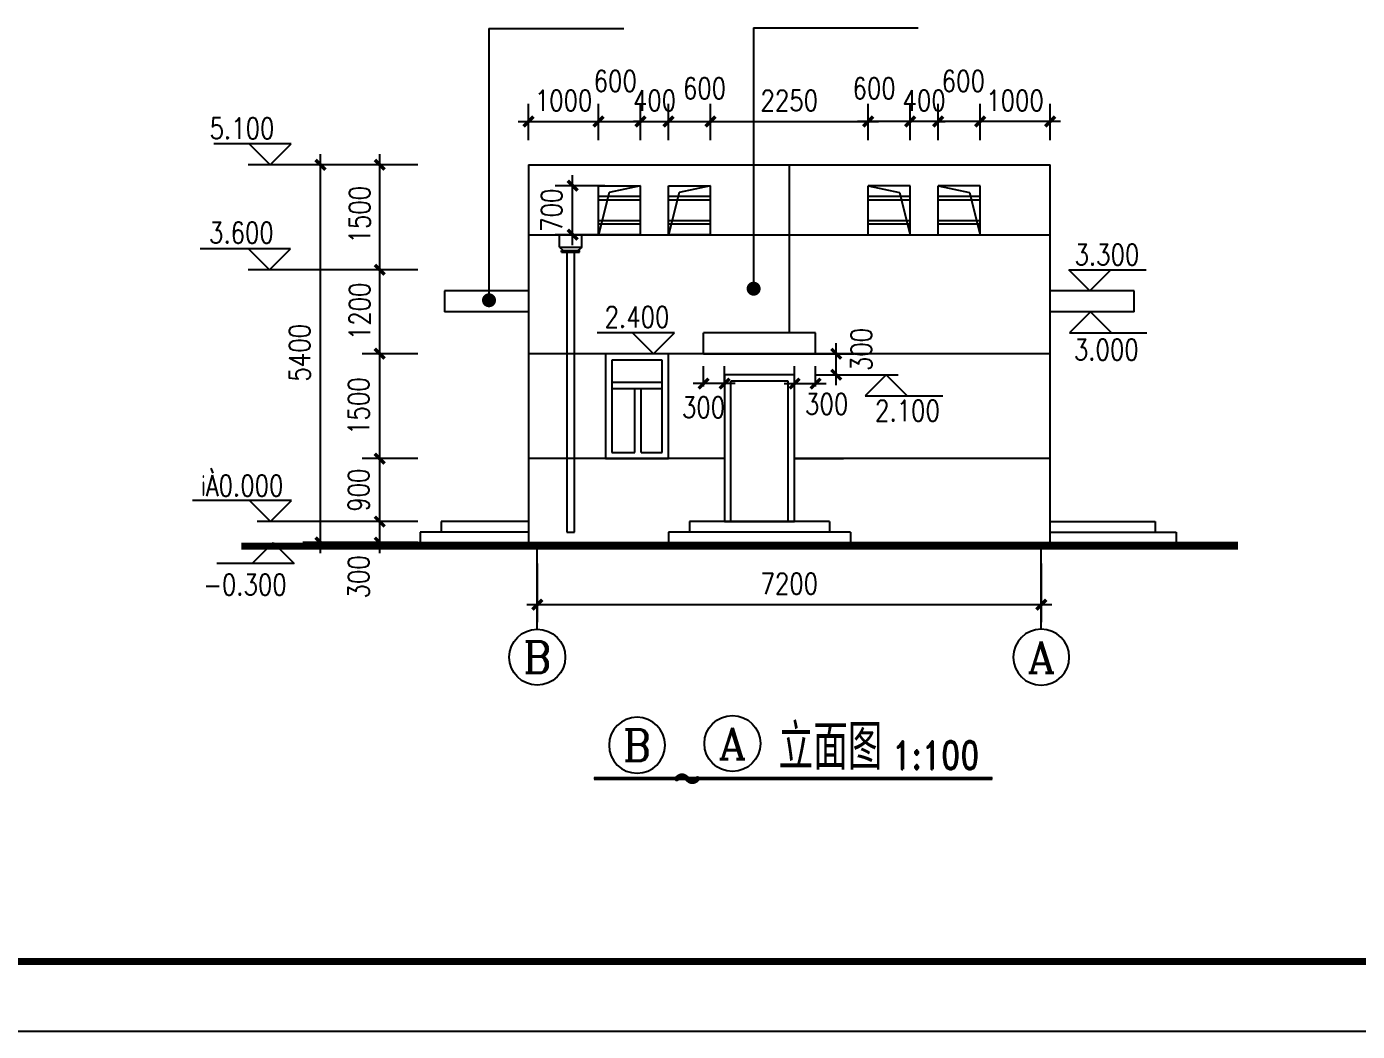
# Model space of a CAD drawing. Extents: x 575917 to 733065, y -270021 to -228021.
# Drawn here: x 696239 to 715251, y -270021 to -255659 of the extents above; entities that cross this region are included whole.
import ezdxf
from ezdxf.enums import TextEntityAlignment as Align

# ---------------------------------------------------------------- set-up
doc = ezdxf.new("R2010")
doc.units = 0
doc.header["$LTSCALE"] = 1000
doc.header["$MEASUREMENT"] = 0
doc.layers.get('0').update_dxf_attribs({"linetype": 'CONTINUOUS'})
doc.layers.get('DEFPOINTS').update_dxf_attribs({"linetype": 'CONTINUOUS'})
for name, color, linetype in [('1', 3, 'CONTINUOUS'), ('_TCH_MASK', 7, 'CONTINUOUS'), ('AXIS', 3, 'CONTINUOUS'), ('AXIS_TEXT', 3, 'CONTINUOUS'), ('LEVL', 3, 'CONTINUOUS'), ('PUB_DIM', 3, 'CONTINUOUS'), ('PUB_TEXT', 7, 'CONTINUOUS'), ('PUB_TITLE', 4, 'CONTINUOUS'), ('PUB_WALL', 255, 'CONTINUOUS'), ('WALL', 151, 'CONTINUOUS'), ('WINDOW', 2, 'CONTINUOUS'), ('填充层', 8, 'CONTINUOUS')]:
    doc.layers.add(name, color=color, linetype=linetype)
doc.styles.add('-GBCBIGGBENOR', font='GBENOR.shx', dxfattribs={"bigfont": 'GBCBIG.shx'})
doc.styles.add('_OCHINESE', font='simplex.shx', dxfattribs={"bigfont": 'OCHINESE.shx'})
doc.styles.add('CHINESE-3', font='romand.shx', dxfattribs={"width": 0.8, "bigfont": 'ochinese.shx'})
doc.styles.add('COMPLEX', font='COMPLEX.shx')
doc.styles.add('dim_font', font='SIMPLEX.shx', dxfattribs={"width": 0.8})
doc.dimstyles.new('DIMN', dxfattribs={"dimtxt": 300, "dimasz": 100, "dimexe": 250, "dimexo": 300, "dimgap": 0, "dimtad": 0, "dimdec": 0, "dimzin": 0, "dimdsep": 46, "dimtxsty": 'dim_font', "dimblk": 'ARCHTICK', "dimcen": 0.09, "dimdle": 150, "dimclrt": 7, "dimazin": 0, "dimtfac": 1, "dimtdec": 0, "dimtix": 1, "dimtmove": 2, "dimatfit": 3, "dimldrblk": 'ARCHTICK', "dimfxl": 1, "dimtvp": 1, "dimtolj": 1, "dimtzin": 0, "dimarcsym": 0})

# ---------------------------------------------------------------- blocks, each defined once
blk = doc.blocks.new('_archtick')
at = {"const_width": 0.5}
blk.add_lwpolyline([(-0.7, -0.7), (0.7, 0.7)], dxfattribs=at)
blk = doc.blocks.new('*D1442')
at = {"layer": 'AXIS', "color": 0, "lineweight": -2, "transparency": 16777216}
for p, q in [((703535, -263334), (703535, -264172)), ((710735, -263334), (710735, -264172)), ((710885, -263922), (703385, -263922))]:
    blk.add_line(p, q, dxfattribs=at)
at = {"layer": 'DEFPOINTS', "color": 0, "transparency": 16777216}
for p in [(703535, -263034), (710735, -263034), (703535, -263922)]:
    blk.add_point(p, dxfattribs=at)
at = {"layer": 'AXIS', "color": 0, "lineweight": -2, "transparency": 16777216, "xscale": 100, "yscale": 100, "zscale": 100, "rotation": 180}
blk.add_blockref('_archtick', (703535, -263922), dxfattribs=at)
at = {"layer": 'AXIS', "color": 0, "lineweight": -2, "transparency": 16777216, "xscale": 100, "yscale": 100, "zscale": 100}
blk.add_blockref('_archtick', (710735, -263922), dxfattribs=at)
at = {"layer": 'AXIS', "color": 7, "transparency": 16777216, "insert": (707135, -263622), "char_height": 300, "attachment_point": 5, "style": 'dim_font'}
blk.add_mtext('\\A1;7200', dxfattribs=at)
blk = doc.blocks.new('_axiso')
blk.add_circle((0, 0), 0.5)
at = {"layer": 'AXIS_TEXT', "style": 'COMPLEX', "width": 1.041667}
blk.add_attdef('A', text='', height=0.56, dxfattribs=at).set_placement((-0.25, -0.28), (0.25, -0.28), align=Align.FIT)
blk = doc.blocks.new('*D1443')
at = {"layer": 'DEFPOINTS', "color": 0, "transparency": 16777216}
for p in [(701284, -261834), (702127, -261834), (702127, -262734)]:
    blk.add_point(p, dxfattribs=at)
at = {"layer": 'PUB_DIM', "color": 0, "lineweight": -2, "transparency": 16777216}
for p, q in [((701284, -262884), (701284, -261684)), ((701827, -261834), (701034, -261834)), ((701827, -262734), (701034, -262734))]:
    blk.add_line(p, q, dxfattribs=at)
at = {"layer": 'PUB_DIM', "color": 0, "lineweight": -2, "transparency": 16777216, "xscale": 100, "yscale": 100, "zscale": 100}
for p, rotation in [((701284, -261834), 90), ((701284, -262734), 270)]:
    blk.add_blockref('_archtick', p, dxfattribs=dict(at, rotation=rotation))
at = {"layer": 'PUB_DIM', "color": 7, "transparency": 16777216, "insert": (700984, -262284), "char_height": 300, "attachment_point": 5, "rotation": 90, "style": 'dim_font'}
blk.add_mtext('\\A1;900', dxfattribs=at)
blk = doc.blocks.new('*D1444')
at = {"layer": 'DEFPOINTS', "color": 0, "transparency": 16777216}
for p in [(701284, -262734), (702127, -262734), (702127, -263034)]:
    blk.add_point(p, dxfattribs=at)
at = {"layer": 'PUB_DIM', "color": 0, "lineweight": -2, "transparency": 16777216}
for p, q in [((701827, -262734), (701034, -262734)), ((701284, -263184), (701284, -262584)), ((701827, -263034), (701034, -263034))]:
    blk.add_line(p, q, dxfattribs=at)
at = {"layer": 'PUB_DIM', "color": 0, "lineweight": -2, "transparency": 16777216, "xscale": 100, "yscale": 100, "zscale": 100}
for p, rotation in [((701284, -262734), 90), ((701284, -263034), 270)]:
    blk.add_blockref('_archtick', p, dxfattribs=dict(at, rotation=rotation))
at = {"layer": 'PUB_DIM', "color": 7, "transparency": 16777216, "insert": (700984, -263525), "char_height": 300, "attachment_point": 5, "rotation": 90, "style": 'dim_font'}
blk.add_mtext('\\A1;300', dxfattribs=at)
blk = doc.blocks.new('*D1445')
at = {"layer": 'DEFPOINTS', "color": 0, "transparency": 16777216}
for p in [(701284, -257634), (702127, -257634), (702127, -259134)]:
    blk.add_point(p, dxfattribs=at)
at = {"layer": 'PUB_DIM', "color": 0, "lineweight": -2, "transparency": 16777216}
for p, q in [((701284, -259284), (701284, -257484)), ((701827, -257634), (701034, -257634)), ((701827, -259134), (701034, -259134))]:
    blk.add_line(p, q, dxfattribs=at)
at = {"layer": 'PUB_DIM', "color": 0, "lineweight": -2, "transparency": 16777216, "xscale": 100, "yscale": 100, "zscale": 100}
for p, rotation in [((701284, -257634), 90), ((701284, -259134), 270)]:
    blk.add_blockref('_archtick', p, dxfattribs=dict(at, rotation=rotation))
at = {"layer": 'PUB_DIM', "color": 7, "transparency": 16777216, "insert": (700995, -258347), "char_height": 300, "attachment_point": 5, "rotation": 90, "style": 'dim_font'}
blk.add_mtext('\\A1;1500', dxfattribs=at)
blk = doc.blocks.new('*D1446')
at = {"layer": 'DEFPOINTS', "color": 0, "transparency": 16777216}
for p in [(701284, -259134), (702127, -259134), (702127, -260334)]:
    blk.add_point(p, dxfattribs=at)
at = {"layer": 'PUB_DIM', "color": 0, "lineweight": -2, "transparency": 16777216}
for p, q in [((701284, -260484), (701284, -258984)), ((701827, -259134), (701034, -259134)), ((701827, -260334), (701034, -260334))]:
    blk.add_line(p, q, dxfattribs=at)
at = {"layer": 'PUB_DIM', "color": 0, "lineweight": -2, "transparency": 16777216, "xscale": 100, "yscale": 100, "zscale": 100}
for p, rotation in [((701284, -259134), 90), ((701284, -260334), 270)]:
    blk.add_blockref('_archtick', p, dxfattribs=dict(at, rotation=rotation))
at = {"layer": 'PUB_DIM', "color": 7, "transparency": 16777216, "insert": (700999, -259729), "char_height": 300, "attachment_point": 5, "rotation": 90, "style": 'dim_font'}
blk.add_mtext('\\A1;1200', dxfattribs=at)
blk = doc.blocks.new('*D1447')
at = {"layer": 'DEFPOINTS', "color": 0, "transparency": 16777216}
for p in [(704410, -257015), (703410, -257581), (704410, -257581)]:
    blk.add_point(p, dxfattribs=at)
at = {"layer": 'PUB_DIM', "color": 0, "lineweight": -2, "transparency": 16777216}
for p, q in [((703410, -257281), (703410, -256765)), ((704410, -257281), (704410, -256765)), ((703260, -257015), (704560, -257015))]:
    blk.add_line(p, q, dxfattribs=at)
at = {"layer": 'PUB_DIM', "color": 0, "lineweight": -2, "transparency": 16777216, "xscale": 100, "yscale": 100, "zscale": 100, "rotation": 180}
blk.add_blockref('_archtick', (703410, -257015), dxfattribs=at)
at = {"layer": 'PUB_DIM', "color": 0, "lineweight": -2, "transparency": 16777216, "xscale": 100, "yscale": 100, "zscale": 100}
blk.add_blockref('_archtick', (704410, -257015), dxfattribs=at)
at = {"layer": 'PUB_DIM', "color": 7, "transparency": 16777216, "insert": (703910, -256715), "char_height": 300, "attachment_point": 5, "style": 'dim_font'}
blk.add_mtext('\\A1;1000', dxfattribs=at)
blk = doc.blocks.new('*D1448')
at = {"layer": 'DEFPOINTS', "color": 0, "transparency": 16777216}
for p in [(705010, -257015), (704410, -257581), (705010, -257581)]:
    blk.add_point(p, dxfattribs=at)
at = {"layer": 'PUB_DIM', "color": 0, "lineweight": -2, "transparency": 16777216}
for p, q in [((704410, -257281), (704410, -256765)), ((705010, -257281), (705010, -256765)), ((704260, -257015), (705160, -257015))]:
    blk.add_line(p, q, dxfattribs=at)
at = {"layer": 'PUB_DIM', "color": 0, "lineweight": -2, "transparency": 16777216, "xscale": 100, "yscale": 100, "zscale": 100, "rotation": 180}
blk.add_blockref('_archtick', (704410, -257015), dxfattribs=at)
at = {"layer": 'PUB_DIM', "color": 0, "lineweight": -2, "transparency": 16777216, "xscale": 100, "yscale": 100, "zscale": 100}
blk.add_blockref('_archtick', (705010, -257015), dxfattribs=at)
at = {"layer": 'PUB_DIM', "color": 7, "transparency": 16777216, "insert": (704649, -256435), "char_height": 300, "attachment_point": 5, "style": 'dim_font'}
blk.add_mtext('\\A1;600', dxfattribs=at)
blk = doc.blocks.new('*D1449')
at = {"layer": 'DEFPOINTS', "color": 0, "transparency": 16777216}
for p in [(705410, -257015), (705010, -257581), (705410, -257581)]:
    blk.add_point(p, dxfattribs=at)
at = {"layer": 'PUB_DIM', "color": 0, "lineweight": -2, "transparency": 16777216}
for p, q in [((705010, -257281), (705010, -256765)), ((705410, -257281), (705410, -256765)), ((705010, -257015), (704910, -257015)), ((705010, -257015), (705410, -257015)), ((705410, -257015), (705510, -257015))]:
    blk.add_line(p, q, dxfattribs=at)
at = {"layer": 'PUB_DIM', "color": 0, "lineweight": -2, "transparency": 16777216, "xscale": 100, "yscale": 100, "zscale": 100}
blk.add_blockref('_archtick', (705010, -257015), dxfattribs=at)
at = {"layer": 'PUB_DIM', "color": 0, "lineweight": -2, "transparency": 16777216, "xscale": 100, "yscale": 100, "zscale": 100, "rotation": 180}
blk.add_blockref('_archtick', (705410, -257015), dxfattribs=at)
at = {"layer": 'PUB_DIM', "color": 7, "transparency": 16777216, "insert": (705210, -256715), "char_height": 300, "attachment_point": 5, "style": 'dim_font'}
blk.add_mtext('\\A1;400', dxfattribs=at)
blk = doc.blocks.new('*D1450')
at = {"layer": 'DEFPOINTS', "color": 0, "transparency": 16777216}
for p in [(706010, -257015), (705410, -257581), (706010, -257581)]:
    blk.add_point(p, dxfattribs=at)
at = {"layer": 'PUB_DIM', "color": 0, "lineweight": -2, "transparency": 16777216}
for p, q in [((705410, -257281), (705410, -256765)), ((706010, -257281), (706010, -256765)), ((705260, -257015), (706160, -257015))]:
    blk.add_line(p, q, dxfattribs=at)
at = {"layer": 'PUB_DIM', "color": 0, "lineweight": -2, "transparency": 16777216, "xscale": 100, "yscale": 100, "zscale": 100, "rotation": 180}
blk.add_blockref('_archtick', (705410, -257015), dxfattribs=at)
at = {"layer": 'PUB_DIM', "color": 0, "lineweight": -2, "transparency": 16777216, "xscale": 100, "yscale": 100, "zscale": 100}
blk.add_blockref('_archtick', (706010, -257015), dxfattribs=at)
at = {"layer": 'PUB_DIM', "color": 7, "transparency": 16777216, "insert": (705924, -256539), "char_height": 300, "attachment_point": 5, "style": 'dim_font'}
blk.add_mtext('\\A1;600', dxfattribs=at)
blk = doc.blocks.new('*D1451')
at = {"layer": 'DEFPOINTS', "color": 0, "transparency": 16777216}
for p in [(704040, -257934), (704801, -257934), (704801, -258634)]:
    blk.add_point(p, dxfattribs=at)
at = {"layer": 'PUB_DIM', "color": 0, "lineweight": -2, "transparency": 16777216}
for p, q in [((704040, -258784), (704040, -257784)), ((704501, -257934), (703790, -257934)), ((704501, -258634), (703790, -258634))]:
    blk.add_line(p, q, dxfattribs=at)
at = {"layer": 'PUB_DIM', "color": 0, "lineweight": -2, "transparency": 16777216, "xscale": 100, "yscale": 100, "zscale": 100}
for p, rotation in [((704040, -257934), 90), ((704040, -258634), 270)]:
    blk.add_blockref('_archtick', p, dxfattribs=dict(at, rotation=rotation))
at = {"layer": 'PUB_DIM', "color": 7, "transparency": 16777216, "insert": (703740, -258284), "char_height": 300, "attachment_point": 5, "rotation": 90, "style": 'dim_font'}
blk.add_mtext('\\A1;700', dxfattribs=at)
blk = doc.blocks.new('*D1452')
at = {"layer": 'DEFPOINTS', "color": 0, "transparency": 16777216}
for p in [(708260, -257015), (706010, -257564), (708260, -257564)]:
    blk.add_point(p, dxfattribs=at)
at = {"layer": 'PUB_DIM', "color": 0, "lineweight": -2, "transparency": 16777216}
for p, q in [((706010, -257264), (706010, -256765)), ((708260, -257264), (708260, -256765)), ((705860, -257015), (708410, -257015))]:
    blk.add_line(p, q, dxfattribs=at)
at = {"layer": 'PUB_DIM', "color": 0, "lineweight": -2, "transparency": 16777216, "xscale": 100, "yscale": 100, "zscale": 100, "rotation": 180}
blk.add_blockref('_archtick', (706010, -257015), dxfattribs=at)
at = {"layer": 'PUB_DIM', "color": 0, "lineweight": -2, "transparency": 16777216, "xscale": 100, "yscale": 100, "zscale": 100}
blk.add_blockref('_archtick', (708260, -257015), dxfattribs=at)
at = {"layer": 'PUB_DIM', "color": 7, "transparency": 16777216, "insert": (707135, -256715), "char_height": 300, "attachment_point": 5, "style": 'dim_font'}
blk.add_mtext('\\A1;2250', dxfattribs=at)
blk = doc.blocks.new('*D1453')
at = {"layer": 'DEFPOINTS', "color": 0, "transparency": 16777216}
for p in [(709860, -257015), (709860, -257581), (710860, -257581)]:
    blk.add_point(p, dxfattribs=at)
at = {"layer": 'PUB_DIM', "color": 0, "lineweight": -2, "transparency": 16777216}
for p, q in [((709860, -257281), (709860, -256765)), ((710860, -257281), (710860, -256765)), ((711010, -257015), (709710, -257015))]:
    blk.add_line(p, q, dxfattribs=at)
at = {"layer": 'PUB_DIM', "color": 0, "lineweight": -2, "transparency": 16777216, "xscale": 100, "yscale": 100, "zscale": 100, "rotation": 180}
blk.add_blockref('_archtick', (709860, -257015), dxfattribs=at)
at = {"layer": 'PUB_DIM', "color": 0, "lineweight": -2, "transparency": 16777216, "xscale": 100, "yscale": 100, "zscale": 100}
blk.add_blockref('_archtick', (710860, -257015), dxfattribs=at)
at = {"layer": 'PUB_DIM', "color": 7, "transparency": 16777216, "insert": (710360, -256715), "char_height": 300, "attachment_point": 5, "style": 'dim_font'}
blk.add_mtext('\\A1;1000', dxfattribs=at)
blk = doc.blocks.new('*D1454')
at = {"layer": 'DEFPOINTS', "color": 0, "transparency": 16777216}
for p in [(709260, -257015), (709260, -257581), (709860, -257581)]:
    blk.add_point(p, dxfattribs=at)
at = {"layer": 'PUB_DIM', "color": 0, "lineweight": -2, "transparency": 16777216}
for p, q in [((709260, -257281), (709260, -256765)), ((709860, -257281), (709860, -256765)), ((710010, -257015), (709110, -257015))]:
    blk.add_line(p, q, dxfattribs=at)
at = {"layer": 'PUB_DIM', "color": 0, "lineweight": -2, "transparency": 16777216, "xscale": 100, "yscale": 100, "zscale": 100, "rotation": 180}
blk.add_blockref('_archtick', (709260, -257015), dxfattribs=at)
at = {"layer": 'PUB_DIM', "color": 0, "lineweight": -2, "transparency": 16777216, "xscale": 100, "yscale": 100, "zscale": 100}
blk.add_blockref('_archtick', (709860, -257015), dxfattribs=at)
at = {"layer": 'PUB_DIM', "color": 7, "transparency": 16777216, "insert": (709621, -256435), "char_height": 300, "attachment_point": 5, "style": 'dim_font'}
blk.add_mtext('\\A1;600', dxfattribs=at)
blk = doc.blocks.new('*D1455')
at = {"layer": 'DEFPOINTS', "color": 0, "transparency": 16777216}
for p in [(708860, -257015), (708860, -257581), (709260, -257581)]:
    blk.add_point(p, dxfattribs=at)
at = {"layer": 'PUB_DIM', "color": 0, "lineweight": -2, "transparency": 16777216}
for p, q in [((708860, -257281), (708860, -256765)), ((709260, -257281), (709260, -256765)), ((708860, -257015), (708760, -257015)), ((709260, -257015), (708860, -257015)), ((709260, -257015), (709360, -257015))]:
    blk.add_line(p, q, dxfattribs=at)
at = {"layer": 'PUB_DIM', "color": 0, "lineweight": -2, "transparency": 16777216, "xscale": 100, "yscale": 100, "zscale": 100}
blk.add_blockref('_archtick', (708860, -257015), dxfattribs=at)
at = {"layer": 'PUB_DIM', "color": 0, "lineweight": -2, "transparency": 16777216, "xscale": 100, "yscale": 100, "zscale": 100, "rotation": 180}
blk.add_blockref('_archtick', (709260, -257015), dxfattribs=at)
at = {"layer": 'PUB_DIM', "color": 7, "transparency": 16777216, "insert": (709060, -256715), "char_height": 300, "attachment_point": 5, "style": 'dim_font'}
blk.add_mtext('\\A1;400', dxfattribs=at)
blk = doc.blocks.new('*D1456')
at = {"layer": 'DEFPOINTS', "color": 0, "transparency": 16777216}
for p in [(708260, -257015), (708260, -257581), (708860, -257581)]:
    blk.add_point(p, dxfattribs=at)
at = {"layer": 'PUB_DIM', "color": 0, "lineweight": -2, "transparency": 16777216}
for p, q in [((708260, -257281), (708260, -256765)), ((708860, -257281), (708860, -256765)), ((709010, -257015), (708110, -257015))]:
    blk.add_line(p, q, dxfattribs=at)
at = {"layer": 'PUB_DIM', "color": 0, "lineweight": -2, "transparency": 16777216, "xscale": 100, "yscale": 100, "zscale": 100, "rotation": 180}
blk.add_blockref('_archtick', (708260, -257015), dxfattribs=at)
at = {"layer": 'PUB_DIM', "color": 0, "lineweight": -2, "transparency": 16777216, "xscale": 100, "yscale": 100, "zscale": 100}
blk.add_blockref('_archtick', (708860, -257015), dxfattribs=at)
at = {"layer": 'PUB_DIM', "color": 7, "transparency": 16777216, "insert": (708346, -256539), "char_height": 300, "attachment_point": 5, "style": 'dim_font'}
blk.add_mtext('\\A1;600', dxfattribs=at)
blk = doc.blocks.new('*D1457')
at = {"layer": 'DEFPOINTS', "color": 0, "transparency": 16777216}
for p in [(700437, -257634), (701778, -257634), (701778, -263034)]:
    blk.add_point(p, dxfattribs=at)
at = {"layer": 'PUB_DIM', "color": 0, "lineweight": -2, "transparency": 16777216}
for p, q in [((700437, -263184), (700437, -257484)), ((701478, -257634), (700187, -257634)), ((701478, -263034), (700187, -263034))]:
    blk.add_line(p, q, dxfattribs=at)
at = {"layer": 'PUB_DIM', "color": 0, "lineweight": -2, "transparency": 16777216, "xscale": 100, "yscale": 100, "zscale": 100}
for p, rotation in [((700437, -257634), 90), ((700437, -263034), 270)]:
    blk.add_blockref('_archtick', p, dxfattribs=dict(at, rotation=rotation))
at = {"layer": 'PUB_DIM', "color": 7, "transparency": 16777216, "insert": (700142, -260321), "char_height": 300, "attachment_point": 5, "rotation": 90, "style": 'dim_font'}
blk.add_mtext('\\A1;5400', dxfattribs=at)
blk = doc.blocks.new('*D1506')
at = {"layer": 'DEFPOINTS', "color": 0, "transparency": 16777216}
for p in [(701284, -260334), (702127, -260334), (702127, -261834)]:
    blk.add_point(p, dxfattribs=at)
at = {"layer": 'PUB_DIM', "color": 0, "lineweight": -2, "transparency": 16777216}
for p, q in [((701284, -261984), (701284, -260184)), ((701827, -260334), (701034, -260334)), ((701827, -261834), (701034, -261834))]:
    blk.add_line(p, q, dxfattribs=at)
at = {"layer": 'PUB_DIM', "color": 0, "lineweight": -2, "transparency": 16777216, "xscale": 100, "yscale": 100, "zscale": 100}
for p, rotation in [((701284, -260334), 90), ((701284, -261834), 270)]:
    blk.add_blockref('_archtick', p, dxfattribs=dict(at, rotation=rotation))
at = {"layer": 'PUB_DIM', "color": 7, "transparency": 16777216, "insert": (700984, -261084), "char_height": 300, "attachment_point": 5, "rotation": 90, "style": 'dim_font'}
blk.add_mtext('\\A1;1500', dxfattribs=at)
blk = doc.blocks.new('*D1507')
at = {"layer": 'DEFPOINTS', "color": 0, "transparency": 16777216}
for p in [(707210, -260334), (707805, -260334), (707210, -260634)]:
    blk.add_point(p, dxfattribs=at)
at = {"layer": 'PUB_DIM', "color": 0, "lineweight": -2, "transparency": 16777216}
for p, q in [((707805, -260784), (707805, -260184)), ((707510, -260334), (708055, -260334)), ((707510, -260634), (708055, -260634))]:
    blk.add_line(p, q, dxfattribs=at)
at = {"layer": 'PUB_DIM', "color": 0, "lineweight": -2, "transparency": 16777216, "xscale": 100, "yscale": 100, "zscale": 100}
for p, rotation in [((707805, -260334), 90), ((707805, -260634), 270)]:
    blk.add_blockref('_archtick', p, dxfattribs=dict(at, rotation=rotation))
at = {"layer": 'PUB_DIM', "color": 7, "transparency": 16777216, "insert": (708162, -260275), "char_height": 300, "attachment_point": 5, "rotation": 90, "style": 'dim_font'}
blk.add_mtext('\\A1;300', dxfattribs=at)
blk = doc.blocks.new('*D1599')
at = {"layer": 'DEFPOINTS', "color": 0, "transparency": 16777216}
for p in [(705910, -260762), (705910, -261102), (706210, -261102)]:
    blk.add_point(p, dxfattribs=at)
at = {"layer": 'PUB_DIM', "color": 0, "lineweight": -2, "transparency": 16777216}
for p, q in [((705910, -260802), (705910, -260512)), ((706210, -260802), (706210, -260512)), ((706360, -260762), (705760, -260762))]:
    blk.add_line(p, q, dxfattribs=at)
at = {"layer": 'PUB_DIM', "color": 0, "lineweight": -2, "transparency": 16777216, "xscale": 100, "yscale": 100, "zscale": 100, "rotation": 180}
blk.add_blockref('_archtick', (705910, -260762), dxfattribs=at)
at = {"layer": 'PUB_DIM', "color": 0, "lineweight": -2, "transparency": 16777216, "xscale": 100, "yscale": 100, "zscale": 100}
blk.add_blockref('_archtick', (706210, -260762), dxfattribs=at)
at = {"layer": 'PUB_DIM', "color": 7, "transparency": 16777216, "insert": (705910, -261102), "char_height": 300, "attachment_point": 5, "style": 'dim_font'}
blk.add_mtext('\\A1;300', dxfattribs=at)
blk = doc.blocks.new('*D1600')
at = {"layer": 'DEFPOINTS', "color": 0, "transparency": 16777216}
for p in [(707510, -260762), (707210, -261102), (707510, -261102)]:
    blk.add_point(p, dxfattribs=at)
at = {"layer": 'PUB_DIM', "color": 0, "lineweight": -2, "transparency": 16777216}
for p, q in [((707210, -260802), (707210, -260512)), ((707510, -260802), (707510, -260512)), ((707060, -260762), (707660, -260762))]:
    blk.add_line(p, q, dxfattribs=at)
at = {"layer": 'PUB_DIM', "color": 0, "lineweight": -2, "transparency": 16777216, "xscale": 100, "yscale": 100, "zscale": 100, "rotation": 180}
blk.add_blockref('_archtick', (707210, -260762), dxfattribs=at)
at = {"layer": 'PUB_DIM', "color": 0, "lineweight": -2, "transparency": 16777216, "xscale": 100, "yscale": 100, "zscale": 100}
blk.add_blockref('_archtick', (707510, -260762), dxfattribs=at)
at = {"layer": 'PUB_DIM', "color": 7, "transparency": 16777216, "insert": (707669, -261055), "char_height": 300, "attachment_point": 5, "style": 'dim_font'}
blk.add_mtext('\\A1;300', dxfattribs=at)

msp = doc.modelspace()

# ---------------------------------------------------------------- linework, layer by layer
for p, q in [((704409.9, -257934.5), (705009.9, -257934.5)), ((704409.9, -258634.5), (704409.9, -257934.5)), ((705009.9, -258634.5), (705009.9, -257934.5)), ((705409.9, -257934.5), (706009.9, -257934.5)), ((705409.9, -258634.5), (705409.9, -257934.5)), ((706009.9, -258634.5), (706009.9, -257934.5)), ((708859.9, -257934.5), (708259.9, -257934.5)), ((708259.9, -258634.5), (708259.9, -257934.5)), ((708859.9, -258634.5), (708859.9, -257934.5)), ((709859.9, -257934.5), (709259.9, -257934.5)), ((709259.9, -258634.5), (709259.9, -257934.5)), ((709859.9, -258634.5), (709859.9, -257934.5)), ((704409.9, -258084.5), (705009.9, -258084.5)), ((704409.9, -258134.5), (705009.9, -258134.5)), ((705409.9, -258084.5), (706009.9, -258084.5)), ((705409.9, -258134.5), (706009.9, -258134.5)), ((708259.9, -258084.5), (708859.9, -258084.5)), ((708259.9, -258134.5), (708859.9, -258134.5)), ((709259.9, -258084.5), (709859.9, -258084.5)), ((709259.9, -258134.5), (709859.9, -258134.5)), ((705009.9, -258434.5), (704409.9, -258434.5)), ((705009.9, -258484.5), (704409.9, -258484.5)), ((706009.9, -258434.5), (705409.9, -258434.5)), ((706009.9, -258484.5), (705409.9, -258484.5)), ((708859.9, -258434.5), (708259.9, -258434.5)), ((708859.9, -258484.5), (708259.9, -258484.5)), ((709859.9, -258434.5), (709259.9, -258434.5)), ((709859.9, -258484.5), (709259.9, -258484.5)), ((705009.9, -258634.5), (704409.9, -258634.5)), ((706009.9, -258634.5), (705409.9, -258634.5)), ((708259.9, -258634.5), (708859.9, -258634.5)), ((709259.9, -258634.5), (709859.9, -258634.5)), ((702209.9, -259434.5), (702209.9, -259734.5)), ((703409.9, -259434.5), (702209.9, -259434.5)), ((712059.9, -259434.5), (710859.9, -259434.5)), ((712059.9, -259734.5), (712059.9, -259434.5)), ((703409.9, -259734.5), (702209.9, -259734.5)), ((712059.9, -259734.5), (710859.9, -259734.5)), ((707509.9, -260034.5), (705909.9, -260034.5)), ((705909.9, -260334.5), (705909.9, -260034.5)), ((707509.9, -260334.5), (707509.9, -260034.5)), ((705909.9, -260334.5), (707509.9, -260334.5)), ((703409.9, -262734.5), (702159.9, -262734.5)), ((702159.9, -262734.5), (702159.9, -262884.5)), ((707709.9, -262734.5), (705709.9, -262734.5)), ((705709.9, -262734.5), (705709.9, -262884.5)), ((707709.9, -262734.5), (707709.9, -262884.5)), ((710859.9, -262734.5), (712359.9, -262734.5)), ((712359.9, -262734.5), (712359.9, -262884.5)), ((701859.9, -262884.5), (701859.9, -263034.5)), ((703409.9, -262884.5), (701859.9, -262884.5)), ((708009.9, -262884.5), (705409.9, -262884.5)), ((705409.9, -262884.5), (705409.9, -263034.5)), ((708009.9, -262884.5), (708009.9, -263034.5)), ((710859.9, -262884.5), (712659.9, -262884.5)), ((712659.9, -262884.5), (712659.9, -263034.5))]:
    msp.add_line(p, q)
at = {"color": 0}
for p, q in [((703849.9, -258809.5), (703849.9, -258634.5)), ((704169.9, -258809.5), (704169.9, -258634.5)), ((703849.9, -258809.5), (704169.9, -258809.5)), ((703879.9, -258884.5), (703879.9, -258859.5)), ((703879.9, -258859.5), (704139.9, -258859.5)), ((703879.9, -258884.5), (704139.9, -258884.5)), ((704139.9, -258884.5), (704139.9, -258859.5))]:
    msp.add_line(p, q, dxfattribs=at)
at = {"const_width": 100}
for points in [[(706575.5, -259405, 1), (706675.5, -259405, 1)], [(702795.1, -259570.4, 1), (702895.1, -259570.4, 1)]]:
    msp.add_lwpolyline(points, format="xyb", close=True, dxfattribs=at)
msp.add_lwpolyline([(713542.9, -263084.5), (699306.9, -263084.5)], dxfattribs=at)
at = {"layer": '_TCH_MASK', "color": 0, "linetype": 'Continuous', "lineweight": 25, "ltscale": 0.5}
for p, q in [((703849.9, -258809.5), (703904.9, -258859.5)), ((703954.9, -258884.5), (703954.9, -262885.8)), ((704064.9, -262885.8), (704064.9, -258884.5)), ((704169.9, -258809.5), (704114.9, -258859.5)), ((703954.9, -262885.8), (704064.9, -262885.8))]:
    msp.add_line(p, q, dxfattribs=at)
at = {"layer": 'AXIS'}
for p, q in [((703534.9, -264272.2), (703534.9, -263034.5)), ((710734.9, -264272.2), (710734.9, -263034.5))]:
    msp.add_line(p, q, dxfattribs=at)
at = {"layer": 'LEVL'}
for p, q in [((699719.4, -257334.5), (698913.6, -257334.5)), ((699419.4, -257334.5), (699719.4, -257634.5)), ((700019.4, -257334.5), (699419.4, -257334.5)), ((699719.4, -257634.5), (700019.4, -257334.5)), ((700843.7, -257634.5), (699406.6, -257634.5)), ((699710.5, -258834.5), (698720, -258834.5)), ((699410.5, -258834.5), (699710.5, -259134.5)), ((700010.5, -258834.5), (699410.5, -258834.5)), ((699710.5, -259134.5), (700010.5, -258834.5)), ((701066.4, -259134.5), (699405.1, -259134.5)), ((700993.5, -259134.5), (699938.4, -259134.5)), ((711128.6, -259134.5), (711728.6, -259134.5)), ((711428.6, -259434.5), (711128.6, -259134.5)), ((711728.6, -259134.5), (711428.6, -259434.5)), ((711428.6, -259134.5), (712234.4, -259134.5)), ((711439.3, -259734.5), (711139.3, -260034.5)), ((711739.3, -260034.5), (711439.3, -259734.5)), ((705196.7, -260034.4), (704391, -260034.4)), ((705496.7, -260034.4), (704896.7, -260034.4)), ((704896.7, -260034.4), (705196.7, -260334.4)), ((705196.7, -260334.4), (705496.7, -260034.4)), ((711139.3, -260034.5), (711739.3, -260034.5)), ((711439.3, -260034.5), (712245, -260034.5)), ((707776, -260634.5), (708691.5, -260634.5)), ((708521, -260634.5), (708221, -260934.5)), ((708821, -260934.5), (708521, -260634.5)), ((708221, -260934.5), (708821, -260934.5)), ((708521, -260934.5), (709326.7, -260934.5)), ((699723.4, -262434.5), (698608.1, -262434.5)), ((700023.4, -262434.5), (699423.4, -262434.5)), ((699423.4, -262434.5), (699723.4, -262734.5)), ((699723.4, -262734.5), (700023.4, -262434.5)), ((701034.3, -262734.5), (699535.1, -262734.5)), ((699460.8, -263334.5), (699760.8, -263034.5)), ((699760.8, -263034.5), (700060.8, -263334.5)), ((699760.8, -263334.5), (698955.1, -263334.5)), ((700060.8, -263334.5), (699460.8, -263334.5))]:
    msp.add_line(p, q, dxfattribs=at)
at = {"layer": 'PUB_DIM'}
for p, q in [((702844.3, -255687.3), (704770.7, -255687.3)), ((702844.3, -255687.3), (702844.3, -259583.2)), ((706625.5, -255677.1), (708973.7, -255677.1)), ((706625.5, -255677.1), (706625.5, -259405))]:
    msp.add_line(p, q, dxfattribs=at)
at = {"layer": 'PUB_TITLE'}
msp.add_lwpolyline([(658765.4, -270021.2), (658765.4, -228021.2), (733065.4, -228021.2), (733065.4, -270021.2)], close=True, dxfattribs=at)
msp.add_lwpolyline([(658765.4, -270021.2), (658765.4, -228021.2), (733065.4, -228021.2), (733065.4, -270021.2)], close=True, dxfattribs=at)
at = {"layer": 'PUB_TITLE', "const_width": 100}
msp.add_lwpolyline([(661265.4, -269021.2), (732065.4, -269021.2), (732065.4, -229021.2), (661265.4, -229021.2)], close=True, dxfattribs=at)
msp.add_lwpolyline([(661265.4, -269021.2), (732065.4, -269021.2), (732065.4, -229021.2), (661265.4, -229021.2)], close=True, dxfattribs=at)
at = {"layer": 'PUB_WALL', "const_width": 50}
msp.add_lwpolyline([(710037.6, -266405.3), (704344.5, -266405.3)], dxfattribs=at)
at = {"layer": 'WALL'}
for p, q in [((703409.9, -257634.5), (703409.9, -263034.5)), ((703409.9, -257634.5), (710859.9, -257634.5)), ((710859.9, -263034.5), (710859.9, -257634.5)), ((700822.8, -263034.5), (713542.9, -263034.5)), ((710037.6, -266405.3), (704344.5, -266405.3))]:
    msp.add_line(p, q, dxfattribs=at)
at = {"layer": 'WINDOW'}
for p, q in [((704509.9, -260334.4), (704509.9, -261834.4)), ((705409.9, -260334.4), (704509.9, -260334.4)), ((704599.9, -260424.4), (704599.9, -261744.4)), ((705319.9, -260424.4), (704599.9, -260424.4)), ((705319.9, -261744.4), (705319.9, -260424.4)), ((705409.9, -261834.4), (705409.9, -260334.4)), ((706209.9, -260634.5), (706209.9, -262734.5)), ((707209.9, -260634.5), (706209.9, -260634.5)), ((707209.9, -262734.5), (707209.9, -260634.5)), ((705319.9, -260744.4), (704599.9, -260744.4)), ((705319.9, -260834.4), (704599.9, -260834.4)), ((704929.4, -261744.4), (704929.4, -260834.4)), ((705019.4, -261744.4), (705019.4, -260834.4)), ((707119.9, -260724.5), (706299.9, -260724.5)), ((706299.9, -262734.5), (706299.9, -260724.5)), ((707119.9, -262734.5), (707119.9, -260724.5)), ((704599.9, -261744.4), (704929.4, -261744.4)), ((705019.4, -261744.4), (705319.9, -261744.4)), ((704509.9, -261834.4), (705409.9, -261834.4)), ((706209.9, -262734.5), (707209.9, -262734.5))]:
    msp.add_line(p, q, dxfattribs=at)
at = {"layer": '填充层'}
for p, q in [((707134.9, -257634.4), (707134.9, -260034.5)), ((705009.9, -257934.5), (704560.7, -258028.3)), ((706009.9, -257934.5), (705560.7, -258028.3)), ((708259.9, -257934.5), (708709.1, -258028.3)), ((709259.9, -257934.5), (709709.1, -258028.3)), ((704560.7, -258028.3), (704409.9, -258634.5)), ((705560.7, -258028.3), (705409.9, -258634.5)), ((708709.1, -258028.3), (708859.9, -258634.5)), ((709709.1, -258028.3), (709859.9, -258634.5)), ((703409.9, -258634.5), (710859.9, -258634.5)), ((710859.9, -260334.4), (703409.9, -260334.4)), ((706209.9, -261834.4), (703409.9, -261834.4)), ((710859.9, -261834.4), (707209.9, -261834.4)), ((707209.9, -261834.5), (707909.9, -261834.5))]:
    msp.add_line(p, q, dxfattribs=at)

# ---------------------------------------------------------------- block references
at = {"layer": 'AXIS'}
ref = msp.add_blockref('_axiso', (703534.9, -264672.2), dxfattribs=dict(at, xscale=800, yscale=800, zscale=800))
ref.add_attrib('A', 'B', dxfattribs={"layer": 'AXIS_TEXT', "height": 448, "style": 'COMPLEX', "width": 1.102941}).set_placement((703334.9, -264896.2), (703734.9, -264896.2), align=Align.FIT)
ref = msp.add_blockref('_axiso', (710734.9, -264672.2), dxfattribs=dict(at, xscale=-800, yscale=800, zscale=800))
ref.add_attrib('A', 'A', dxfattribs={"layer": 'AXIS_TEXT', "height": 448, "style": 'COMPLEX', "width": 1.041667}).set_placement((710534.9, -264896.2), (710934.9, -264896.2), align=Align.FIT)
ref = msp.add_blockref('_axiso', (704959.7, -265930.5), dxfattribs=dict(at, xscale=-800, yscale=800, zscale=800))
ref.add_attrib('A', 'B', dxfattribs={"layer": 'AXIS_TEXT', "height": 448, "style": 'COMPLEX', "width": 1.102941}).set_placement((704759.7, -266154.5), (705159.7, -266154.5), align=Align.FIT)
at = {"layer": 'AXIS', "xscale": 800, "yscale": 800, "zscale": 800}
msp.add_blockref('_axiso', (706322.1, -265906.4), dxfattribs=at).add_auto_attribs({'A': 'A'})

# ---------------------------------------------------------------- texts
at = {"layer": '1', "style": 'CHINESE-3', "width": 0.8}
msp.add_text('1:100', height=400, dxfattribs=at).set_placement((708603.9, -266272.7))
at = {"layer": 'LEVL', "color": 7, "char_height": 300, "attachment_point": 5, "style": 'dim_font'}
for s, insert in [('5.100', (699316.5, -257114.5)), ('3.600', (699307.7, -258606.4)), ('3.300', (711672.5, -258920.3)), ('2.400', (704959.8, -259810.8)), ('3.000', (711663.4, -260274.9)), ('2.100', (708823.5, -261148.7)), ('¡À0.000', (699320.6, -262220.3)), ('-0.300', (699358, -263634.5))]:
    msp.add_mtext(s, dxfattribs=dict(at, insert=insert))
at = {"layer": 'PUB_TEXT', "style": '_OCHINESE', "width": 0.8}
msp.add_text('立面图', height=650, dxfattribs=at).set_placement((706982.5, -266282.1))
at = {"layer": 'PUB_TEXT', "style": '-GBCBIGGBENOR'}
msp.add_text('~', height=800, dxfattribs=at).set_placement((705443.6, -266830.7))

# ---------------------------------------------------------------- dimensions: what is measured, and where the dimension line sits
at = {"layer": 'AXIS'}
dim = msp.add_linear_dim(base=(703534.9, -263922.1), p1=(710734.9, -263034.5), p2=(703534.9, -263034.5), angle=180, dimstyle='DIMN', dxfattribs=at)
dim.commit()
dim.dimension.update_dxf_attribs({"geometry": '*D1442', "text_midpoint": (707134.9, -263622.1)})
at = {"layer": 'PUB_DIM'}
for base, p1, p2, picture, middle in [((705009.9, -257014.5), (704409.9, -257581.2), (705009.9, -257581.2), '*D1448', (704649.2, -256435.2)), ((706009.9, -257014.5), (705409.9, -257581.2), (706009.9, -257581.2), '*D1450', (705923.5, -256539.4)), ((707509.9, -260761.8), (707209.9, -261102.3), (707509.9, -261102.3), '*D1600', (707669.3, -261054.9))]:
    dim = msp.add_linear_dim(base=base, p1=p1, p2=p2, dimstyle='DIMN', dxfattribs=at)
    dim.commit()
    dim.dimension.update_dxf_attribs({"geometry": picture, "text_midpoint": middle, "dimtype": 160})
for base, p1, p2, angle, picture, middle in [((709259.9, -257014.5), (709859.9, -257581.2), (709259.9, -257581.2), 180, '*D1454', (709620.6, -256435.2)), ((708259.9, -257014.5), (708859.9, -257581.2), (708259.9, -257581.2), 180, '*D1456', (708346.3, -256539.4)), ((700436.9, -257634.5), (701777.7, -263034.5), (701777.7, -257634.5), 90, '*D1457', (700141.8, -260320.6)), ((701284.3, -257634.5), (702126.5, -259134.5), (702126.5, -257634.5), 90, '*D1445', (700995.1, -258346.9)), ((701284.3, -259134.5), (702126.5, -260334.5), (702126.5, -259134.5), 90, '*D1446', (700999.2, -259728.9)), ((707804.6, -260334.5), (707209.9, -260634.5), (707209.9, -260334.5), 90, '*D1507', (708162, -260275.4)), ((705909.9, -260761.8), (706209.9, -261102.3), (705909.9, -261102.3), 180, '*D1599', (705909.9, -261102.3)), ((701284.3, -262734.5), (702126.5, -263034.5), (702126.5, -262734.5), 90, '*D1444', (700984.3, -263525.3))]:
    dim = msp.add_linear_dim(base=base, p1=p1, p2=p2, angle=angle, dimstyle='DIMN', dxfattribs=at)
    dim.commit()
    dim.dimension.update_dxf_attribs({"geometry": picture, "text_midpoint": middle, "dimtype": 160})
for base, p1, p2, picture, middle in [((704409.9, -257014.5), (703409.9, -257581.2), (704409.9, -257581.2), '*D1447', (703909.9, -256714.5)), ((705409.9, -257014.5), (705009.9, -257581.2), (705409.9, -257581.2), '*D1449', (705209.9, -256714.5)), ((708259.9, -257014.5), (706009.9, -257564.4), (708259.9, -257564.4), '*D1452', (707134.9, -256714.5))]:
    dim = msp.add_linear_dim(base=base, p1=p1, p2=p2, dimstyle='DIMN', dxfattribs=at)
    dim.commit()
    dim.dimension.update_dxf_attribs({"geometry": picture, "text_midpoint": middle})
for base, p1, p2, angle, picture, middle in [((708859.9, -257014.5), (709259.9, -257581.2), (708859.9, -257581.2), 180, '*D1455', (709059.9, -256714.5)), ((709859.9, -257014.5), (710859.9, -257581.2), (709859.9, -257581.2), 180, '*D1453', (710359.9, -256714.5)), ((704040, -257934.5), (704800.5, -258634.5), (704800.5, -257934.5), 90, '*D1451', (703740, -258284.5)), ((701284.3, -260334.5), (702126.5, -261834.4), (702126.5, -260334.5), 90, '*D1506', (700984.3, -261084.5)), ((701284.3, -261834.4), (702126.5, -262734.5), (702126.5, -261834.4), 90, '*D1443', (700984.3, -262284.5))]:
    dim = msp.add_linear_dim(base=base, p1=p1, p2=p2, angle=angle, dimstyle='DIMN', dxfattribs=at)
    dim.commit()
    dim.dimension.update_dxf_attribs({"geometry": picture, "text_midpoint": middle})

doc.saveas('drawing.dxf')
